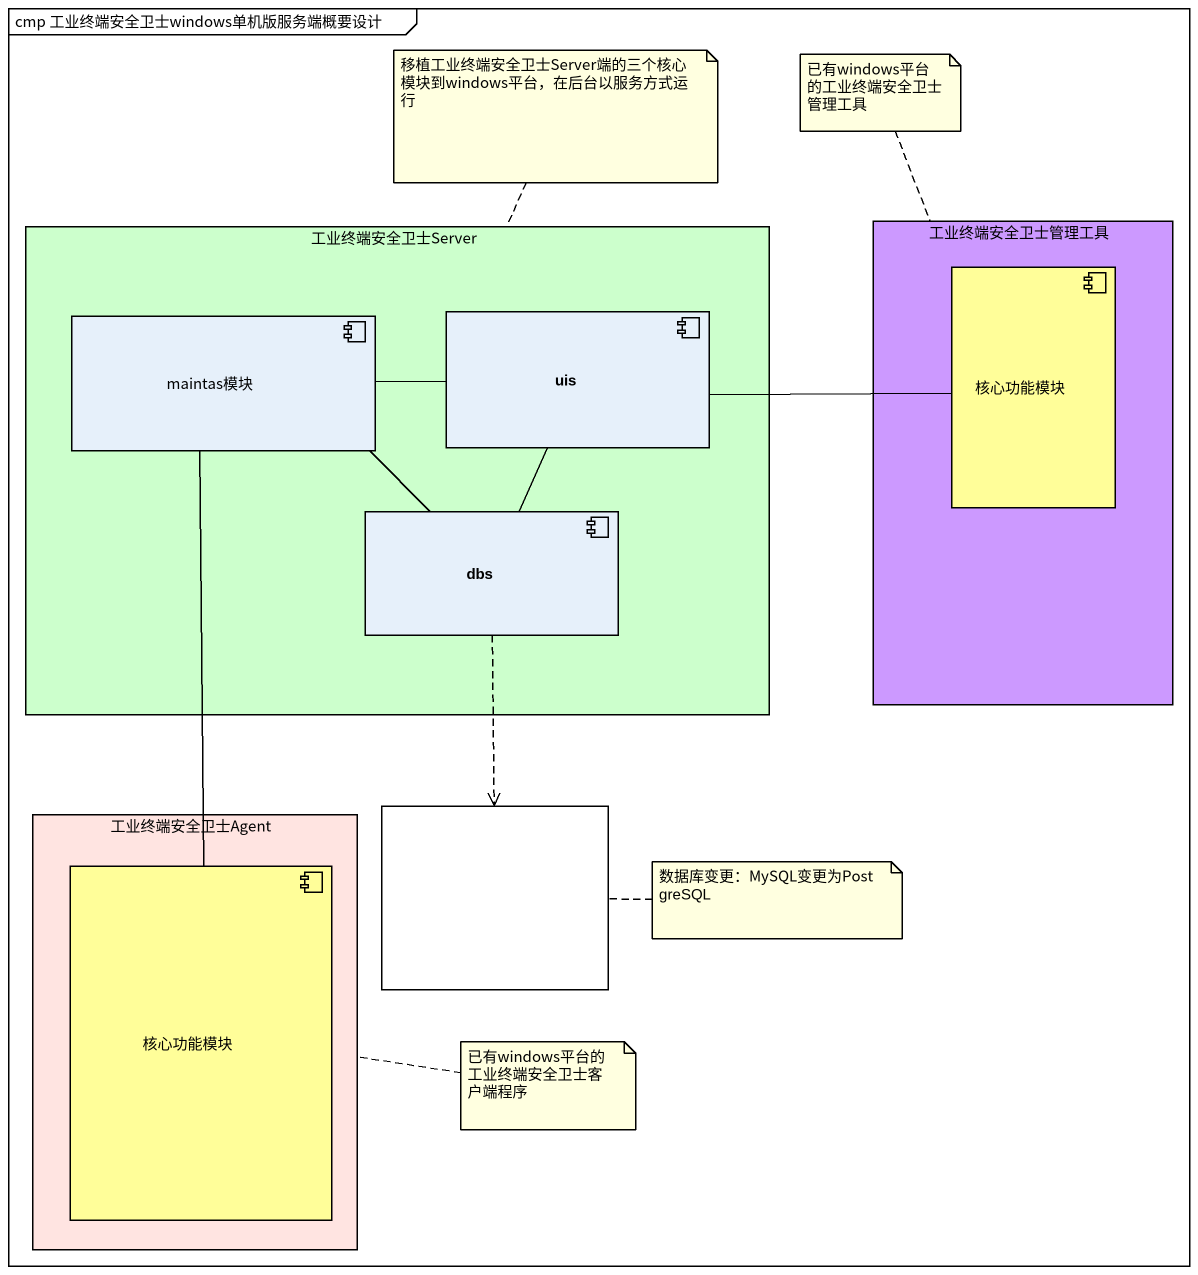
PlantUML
@startuml
mainframe cmp 工业终端安全卫士windows单机版服务端概要设计
rectangle 工业终端安全卫士Server #CCFFCC {
  component maintas模块
  component uis
  component dbs
}
rectangle 工业终端安全卫士管理工具 #CC99FF {
  component 核心功能模块 #FFFE99
}
rectangle " " as rectangle1
rectangle 工业终端安全卫士Agent #FFE4E1 {
  component "核心功能模块" as 核心功能模块_2 #FFFE99
}
核心功能模块 -left- uis
uis -left- maintas模块
uis -- dbs
dbs -up- maintas模块
dbs ..> rectangle1
核心功能模块_2 -up- maintas模块
note top of 工业终端安全卫士Server : 移植工业终端安全卫士Server端的三个核心模块到windows平台，在后台以服务方式运行
note top of 工业终端安全卫士管理工具 : 已有windows平台的工业终端安全卫士管理工具
note right of rectangle1 : 数据库变更：MySQL变更为PostgreSQL
note right of 工业终端安全卫士Agent : 已有windows平台的工业终端安全卫士客户端程序
@enduml
